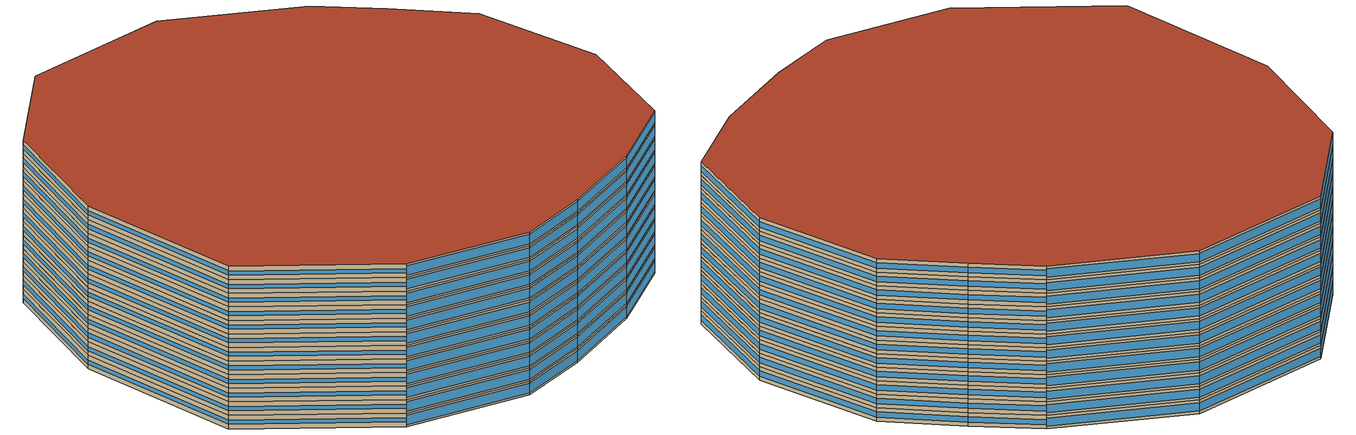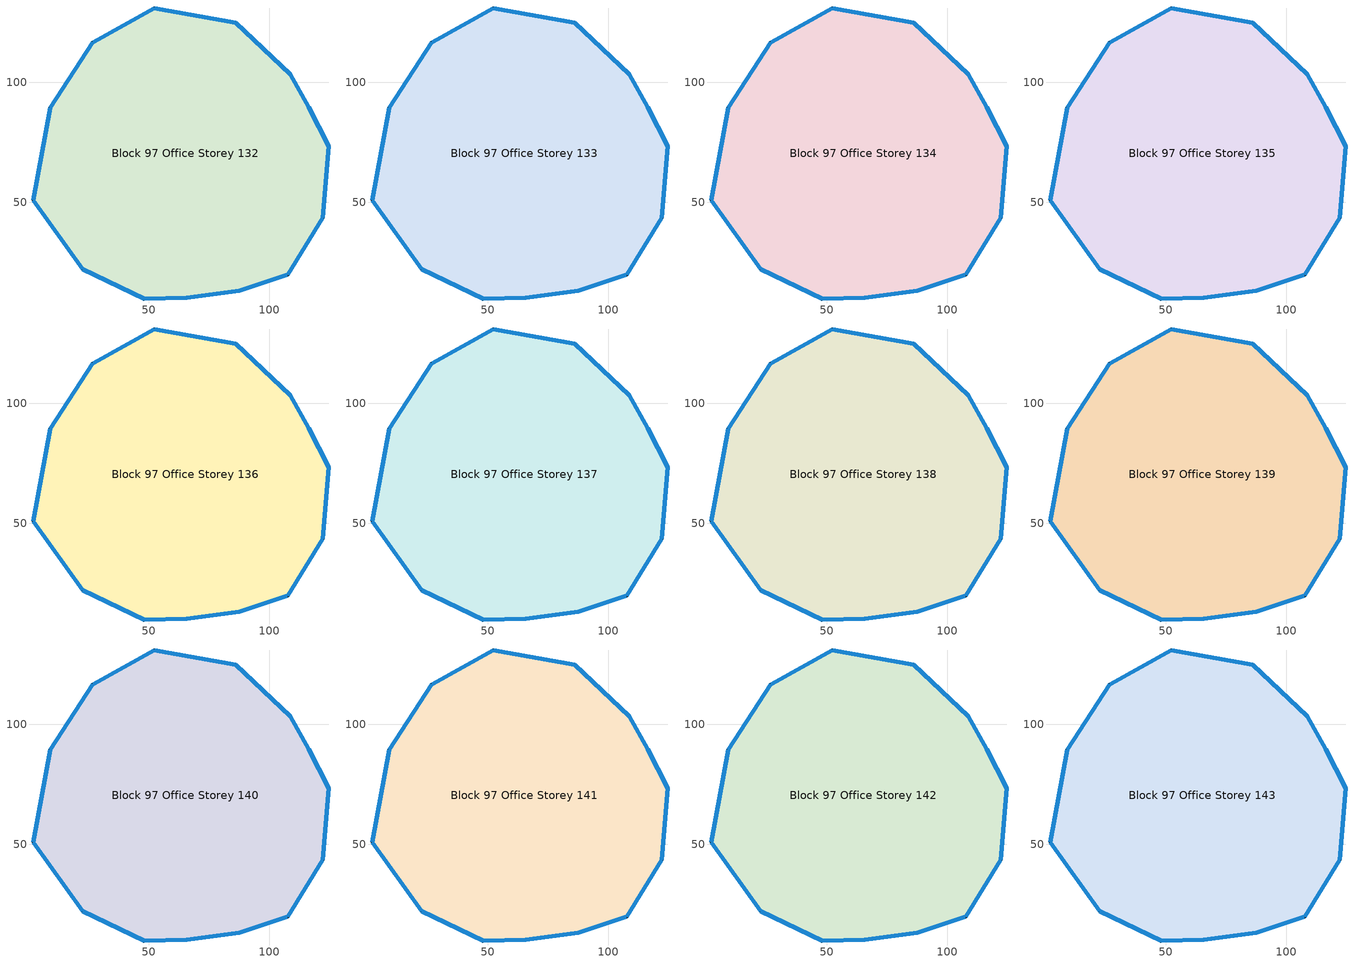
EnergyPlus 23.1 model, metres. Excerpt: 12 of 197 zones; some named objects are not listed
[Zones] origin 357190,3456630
Block 97 Office Storey 132
 floor outside (Project Floor): 108.83,103.22 116.36,89.59 124.72,73.29 122.22,43.61 107.61,19.86 87.51,13.15 65.66,10.23 48.03,9.81 22.47,22.13 1.9,50.9 9,89.27 26.71,116.64 52.15,130.82 86.07,124.59 z395.33
 wall outside (Project Wall): 52.15,130.82 26.71,116.64 9,89.27 1.9,50.9 22.47,22.13 48.03,9.81 65.66,10.23 87.51,13.15 107.61,19.86 122.22,43.61 124.72,73.29 116.36,89.59 108.83,103.22 86.07,124.59 52.15,130.82 z395.33:398.32
 window (Office_north_window_construction): 52.13,130.81 26.72,116.65 / 108.82,103.23 86.08,124.58 / 86.05,124.6 52.16,130.81 z395.93:397.73
 window (Office_west_window_construction): 26.7,116.63 9.01,89.29 / 9,89.25 1.91,50.92 / 1.92,50.88 22.46,22.14 z396.38:397.28
 window (Office_south_window_construction): 22.48,22.12 48.01,9.81 / 48.03,9.81 65.65,10.23 / 65.67,10.23 87.5,13.15 / 87.52,13.15 107.6,19.86 z395.78:397.88
 window (Office_east_window_construction): 107.61,19.88 122.21,43.6 / 122.22,43.63 124.72,73.28 / 124.71,73.3 116.37,89.58 / 116.36,89.6 108.84,103.21 z396.23:397.43
 roof outside (Project Ceiling): 107.61,19.86 122.22,43.61 124.72,73.29 116.36,89.59 108.83,103.22 86.07,124.59 52.15,130.82 26.71,116.64 9,89.27 1.9,50.9 22.47,22.13 48.03,9.81 65.66,10.23 87.51,13.15 z398.32
Block 97 Office Storey 133
 floor outside (Project Floor): 108.83,103.22 116.36,89.59 124.72,73.29 122.22,43.61 107.61,19.86 87.51,13.15 65.66,10.23 48.03,9.81 22.47,22.13 1.9,50.9 9,89.27 26.71,116.64 52.15,130.82 86.07,124.59 z398.32
 wall outside (Project Wall): 52.15,130.82 26.71,116.64 9,89.27 1.9,50.9 22.47,22.13 48.03,9.81 65.66,10.23 87.51,13.15 107.61,19.86 122.22,43.61 124.72,73.29 116.36,89.59 108.83,103.22 86.07,124.59 52.15,130.82 z398.32:401.32
 window (Office_north_window_construction): 52.13,130.81 26.72,116.65 / 108.82,103.23 86.08,124.58 / 86.05,124.6 52.16,130.81 z398.92:400.72
 window (Office_west_window_construction): 26.7,116.63 9.01,89.29 / 9,89.25 1.91,50.92 / 1.92,50.88 22.46,22.14 z399.37:400.27
 window (Office_south_window_construction): 22.48,22.12 48.01,9.81 / 48.03,9.81 65.65,10.23 / 65.67,10.23 87.5,13.15 / 87.52,13.15 107.6,19.86 z398.77:400.87
 window (Office_east_window_construction): 107.61,19.88 122.21,43.6 / 122.22,43.63 124.72,73.28 / 124.71,73.3 116.37,89.58 / 116.36,89.6 108.84,103.21 z399.22:400.42
 roof outside (Project Ceiling): 107.61,19.86 122.22,43.61 124.72,73.29 116.36,89.59 108.83,103.22 86.07,124.59 52.15,130.82 26.71,116.64 9,89.27 1.9,50.9 22.47,22.13 48.03,9.81 65.66,10.23 87.51,13.15 z401.32
Block 97 Office Storey 134
 floor outside (Project Floor): 108.83,103.22 116.36,89.59 124.72,73.29 122.22,43.61 107.61,19.86 87.51,13.15 65.66,10.23 48.03,9.81 22.47,22.13 1.9,50.9 9,89.27 26.71,116.64 52.15,130.82 86.07,124.59 z401.32
 wall outside (Project Wall): 52.15,130.82 26.71,116.64 9,89.27 1.9,50.9 22.47,22.13 48.03,9.81 65.66,10.23 87.51,13.15 107.61,19.86 122.22,43.61 124.72,73.29 116.36,89.59 108.83,103.22 86.07,124.59 52.15,130.82 z401.32:404.31
 window (Office_north_window_construction): 52.13,130.81 26.72,116.65 / 108.82,103.23 86.08,124.58 / 86.05,124.6 52.16,130.81 z401.92:403.72
 window (Office_west_window_construction): 26.7,116.63 9.01,89.29 / 9,89.25 1.91,50.92 / 1.92,50.88 22.46,22.14 z402.37:403.27
 window (Office_south_window_construction): 22.48,22.12 48.01,9.81 / 48.03,9.81 65.65,10.23 / 65.67,10.23 87.5,13.15 / 87.52,13.15 107.6,19.86 z401.77:403.87
 window (Office_east_window_construction): 107.61,19.88 122.21,43.6 / 122.22,43.63 124.72,73.28 / 124.71,73.3 116.37,89.58 / 116.36,89.6 108.84,103.21 z402.22:403.42
 roof outside (Project Ceiling): 107.61,19.86 122.22,43.61 124.72,73.29 116.36,89.59 108.83,103.22 86.07,124.59 52.15,130.82 26.71,116.64 9,89.27 1.9,50.9 22.47,22.13 48.03,9.81 65.66,10.23 87.51,13.15 z404.31
Block 97 Office Storey 135
 floor outside (Project Floor): 108.83,103.22 116.36,89.59 124.72,73.29 122.22,43.61 107.61,19.86 87.51,13.15 65.66,10.23 48.03,9.81 22.47,22.13 1.9,50.9 9,89.27 26.71,116.64 52.15,130.82 86.07,124.59 z404.31
 wall outside (Project Wall): 52.15,130.82 26.71,116.64 9,89.27 1.9,50.9 22.47,22.13 48.03,9.81 65.66,10.23 87.51,13.15 107.61,19.86 122.22,43.61 124.72,73.29 116.36,89.59 108.83,103.22 86.07,124.59 52.15,130.82 z404.31:407.31
 window (Office_north_window_construction): 52.13,130.81 26.72,116.65 / 108.82,103.23 86.08,124.58 / 86.05,124.6 52.16,130.81 z404.91:406.71
 window (Office_west_window_construction): 26.7,116.63 9.01,89.29 / 9,89.25 1.91,50.92 / 1.92,50.88 22.46,22.14 z405.36:406.26
 window (Office_south_window_construction): 22.48,22.12 48.01,9.81 / 48.03,9.81 65.65,10.23 / 65.67,10.23 87.5,13.15 / 87.52,13.15 107.6,19.86 z404.76:406.86
 window (Office_east_window_construction): 107.61,19.88 122.21,43.6 / 122.22,43.63 124.72,73.28 / 124.71,73.3 116.37,89.58 / 116.36,89.6 108.84,103.21 z405.21:406.41
 roof outside (Project Ceiling): 107.61,19.86 122.22,43.61 124.72,73.29 116.36,89.59 108.83,103.22 86.07,124.59 52.15,130.82 26.71,116.64 9,89.27 1.9,50.9 22.47,22.13 48.03,9.81 65.66,10.23 87.51,13.15 z407.31
Block 97 Office Storey 136
 floor outside (Project Floor): 108.83,103.22 116.36,89.59 124.72,73.29 122.22,43.61 107.61,19.86 87.51,13.15 65.66,10.23 48.03,9.81 22.47,22.13 1.9,50.9 9,89.27 26.71,116.64 52.15,130.82 86.07,124.59 z407.31
 wall outside (Project Wall): 52.15,130.82 26.71,116.64 9,89.27 1.9,50.9 22.47,22.13 48.03,9.81 65.66,10.23 87.51,13.15 107.61,19.86 122.22,43.61 124.72,73.29 116.36,89.59 108.83,103.22 86.07,124.59 52.15,130.82 z407.31:410.3
 window (Office_north_window_construction): 52.13,130.81 26.72,116.65 / 108.82,103.23 86.08,124.58 / 86.05,124.6 52.16,130.81 z407.91:409.71
 window (Office_west_window_construction): 26.7,116.63 9.01,89.29 / 9,89.25 1.91,50.92 / 1.92,50.88 22.46,22.14 z408.36:409.26
 window (Office_south_window_construction): 22.48,22.12 48.01,9.81 / 48.03,9.81 65.65,10.23 / 65.67,10.23 87.5,13.15 / 87.52,13.15 107.6,19.86 z407.76:409.86
 window (Office_east_window_construction): 107.61,19.88 122.21,43.6 / 122.22,43.63 124.72,73.28 / 124.71,73.3 116.37,89.58 / 116.36,89.6 108.84,103.21 z408.21:409.41
 roof outside (Project Ceiling): 107.61,19.86 122.22,43.61 124.72,73.29 116.36,89.59 108.83,103.22 86.07,124.59 52.15,130.82 26.71,116.64 9,89.27 1.9,50.9 22.47,22.13 48.03,9.81 65.66,10.23 87.51,13.15 z410.3
Block 97 Office Storey 137
 floor outside (Project Floor): 108.83,103.22 116.36,89.59 124.72,73.29 122.22,43.61 107.61,19.86 87.51,13.15 65.66,10.23 48.03,9.81 22.47,22.13 1.9,50.9 9,89.27 26.71,116.64 52.15,130.82 86.07,124.59 z410.3
 wall outside (Project Wall): 52.15,130.82 26.71,116.64 9,89.27 1.9,50.9 22.47,22.13 48.03,9.81 65.66,10.23 87.51,13.15 107.61,19.86 122.22,43.61 124.72,73.29 116.36,89.59 108.83,103.22 86.07,124.59 52.15,130.82 z410.3:413.3
 window (Office_north_window_construction): 52.13,130.81 26.72,116.65 / 108.82,103.23 86.08,124.58 / 86.05,124.6 52.16,130.81 z410.9:412.7
 window (Office_west_window_construction): 26.7,116.63 9.01,89.29 / 9,89.25 1.91,50.92 / 1.92,50.88 22.46,22.14 z411.35:412.25
 window (Office_south_window_construction): 22.48,22.12 48.01,9.81 / 48.03,9.81 65.65,10.23 / 65.67,10.23 87.5,13.15 / 87.52,13.15 107.6,19.86 z410.75:412.85
 window (Office_east_window_construction): 107.61,19.88 122.21,43.6 / 122.22,43.63 124.72,73.28 / 124.71,73.3 116.37,89.58 / 116.36,89.6 108.84,103.21 z411.2:412.4
 roof outside (Project Ceiling): 107.61,19.86 122.22,43.61 124.72,73.29 116.36,89.59 108.83,103.22 86.07,124.59 52.15,130.82 26.71,116.64 9,89.27 1.9,50.9 22.47,22.13 48.03,9.81 65.66,10.23 87.51,13.15 z413.3
Block 97 Office Storey 138
 floor outside (Project Floor): 108.83,103.22 116.36,89.59 124.72,73.29 122.22,43.61 107.61,19.86 87.51,13.15 65.66,10.23 48.03,9.81 22.47,22.13 1.9,50.9 9,89.27 26.71,116.64 52.15,130.82 86.07,124.59 z413.3
 wall outside (Project Wall): 52.15,130.82 26.71,116.64 9,89.27 1.9,50.9 22.47,22.13 48.03,9.81 65.66,10.23 87.51,13.15 107.61,19.86 122.22,43.61 124.72,73.29 116.36,89.59 108.83,103.22 86.07,124.59 52.15,130.82 z413.3:416.29
 window (Office_north_window_construction): 52.13,130.81 26.72,116.65 / 108.82,103.23 86.08,124.58 / 86.05,124.6 52.16,130.81 z413.9:415.7
 window (Office_west_window_construction): 26.7,116.63 9.01,89.29 / 9,89.25 1.91,50.92 / 1.92,50.88 22.46,22.14 z414.35:415.25
 window (Office_south_window_construction): 22.48,22.12 48.01,9.81 / 48.03,9.81 65.65,10.23 / 65.67,10.23 87.5,13.15 / 87.52,13.15 107.6,19.86 z413.75:415.85
 window (Office_east_window_construction): 107.61,19.88 122.21,43.6 / 122.22,43.63 124.72,73.28 / 124.71,73.3 116.37,89.58 / 116.36,89.6 108.84,103.21 z414.2:415.4
 roof outside (Project Ceiling): 107.61,19.86 122.22,43.61 124.72,73.29 116.36,89.59 108.83,103.22 86.07,124.59 52.15,130.82 26.71,116.64 9,89.27 1.9,50.9 22.47,22.13 48.03,9.81 65.66,10.23 87.51,13.15 z416.29
Block 97 Office Storey 139
 floor outside (Project Floor): 108.83,103.22 116.36,89.59 124.72,73.29 122.22,43.61 107.61,19.86 87.51,13.15 65.66,10.23 48.03,9.81 22.47,22.13 1.9,50.9 9,89.27 26.71,116.64 52.15,130.82 86.07,124.59 z416.29
 wall outside (Project Wall): 52.15,130.82 26.71,116.64 9,89.27 1.9,50.9 22.47,22.13 48.03,9.81 65.66,10.23 87.51,13.15 107.61,19.86 122.22,43.61 124.72,73.29 116.36,89.59 108.83,103.22 86.07,124.59 52.15,130.82 z416.29:419.29
 window (Office_north_window_construction): 52.13,130.81 26.72,116.65 / 108.82,103.23 86.08,124.58 / 86.05,124.6 52.16,130.81 z416.89:418.69
 window (Office_west_window_construction): 26.7,116.63 9.01,89.29 / 9,89.25 1.91,50.92 / 1.92,50.88 22.46,22.14 z417.34:418.24
 window (Office_south_window_construction): 22.48,22.12 48.01,9.81 / 48.03,9.81 65.65,10.23 / 65.67,10.23 87.5,13.15 / 87.52,13.15 107.6,19.86 z416.74:418.84
 window (Office_east_window_construction): 107.61,19.88 122.21,43.6 / 122.22,43.63 124.72,73.28 / 124.71,73.3 116.37,89.58 / 116.36,89.6 108.84,103.21 z417.19:418.39
 roof outside (Project Ceiling): 107.61,19.86 122.22,43.61 124.72,73.29 116.36,89.59 108.83,103.22 86.07,124.59 52.15,130.82 26.71,116.64 9,89.27 1.9,50.9 22.47,22.13 48.03,9.81 65.66,10.23 87.51,13.15 z419.29
Block 97 Office Storey 140
 floor outside (Project Floor): 108.83,103.22 116.36,89.59 124.72,73.29 122.22,43.61 107.61,19.86 87.51,13.15 65.66,10.23 48.03,9.81 22.47,22.13 1.9,50.9 9,89.27 26.71,116.64 52.15,130.82 86.07,124.59 z419.29
 wall outside (Project Wall): 52.15,130.82 26.71,116.64 9,89.27 1.9,50.9 22.47,22.13 48.03,9.81 65.66,10.23 87.51,13.15 107.61,19.86 122.22,43.61 124.72,73.29 116.36,89.59 108.83,103.22 86.07,124.59 52.15,130.82 z419.29:422.28
 window (Office_north_window_construction): 52.13,130.81 26.72,116.65 / 108.82,103.23 86.08,124.58 / 86.05,124.6 52.16,130.81 z419.89:421.69
 window (Office_west_window_construction): 26.7,116.63 9.01,89.29 / 9,89.25 1.91,50.92 / 1.92,50.88 22.46,22.14 z420.34:421.24
 window (Office_south_window_construction): 22.48,22.12 48.01,9.81 / 48.03,9.81 65.65,10.23 / 65.67,10.23 87.5,13.15 / 87.52,13.15 107.6,19.86 z419.74:421.84
 window (Office_east_window_construction): 107.61,19.88 122.21,43.6 / 122.22,43.63 124.72,73.28 / 124.71,73.3 116.37,89.58 / 116.36,89.6 108.84,103.21 z420.19:421.39
 roof outside (Project Ceiling): 107.61,19.86 122.22,43.61 124.72,73.29 116.36,89.59 108.83,103.22 86.07,124.59 52.15,130.82 26.71,116.64 9,89.27 1.9,50.9 22.47,22.13 48.03,9.81 65.66,10.23 87.51,13.15 z422.28
Block 97 Office Storey 141
 floor outside (Project Floor): 108.83,103.22 116.36,89.59 124.72,73.29 122.22,43.61 107.61,19.86 87.51,13.15 65.66,10.23 48.03,9.81 22.47,22.13 1.9,50.9 9,89.27 26.71,116.64 52.15,130.82 86.07,124.59 z422.28
 wall outside (Project Wall): 52.15,130.82 26.71,116.64 9,89.27 1.9,50.9 22.47,22.13 48.03,9.81 65.66,10.23 87.51,13.15 107.61,19.86 122.22,43.61 124.72,73.29 116.36,89.59 108.83,103.22 86.07,124.59 52.15,130.82 z422.28:425.28
 window (Office_north_window_construction): 52.13,130.81 26.72,116.65 / 108.82,103.23 86.08,124.58 / 86.05,124.6 52.16,130.81 z422.88:424.68
 window (Office_west_window_construction): 26.7,116.63 9.01,89.29 / 9,89.25 1.91,50.92 / 1.92,50.88 22.46,22.14 z423.33:424.23
 window (Office_south_window_construction): 22.48,22.12 48.01,9.81 / 48.03,9.81 65.65,10.23 / 65.67,10.23 87.5,13.15 / 87.52,13.15 107.6,19.86 z422.73:424.83
 window (Office_east_window_construction): 107.61,19.88 122.21,43.6 / 122.22,43.63 124.72,73.28 / 124.71,73.3 116.37,89.58 / 116.36,89.6 108.84,103.21 z423.18:424.38
 roof outside (Project Ceiling): 107.61,19.86 122.22,43.61 124.72,73.29 116.36,89.59 108.83,103.22 86.07,124.59 52.15,130.82 26.71,116.64 9,89.27 1.9,50.9 22.47,22.13 48.03,9.81 65.66,10.23 87.51,13.15 z425.28
Block 97 Office Storey 142
 floor outside (Project Floor): 108.83,103.22 116.36,89.59 124.72,73.29 122.22,43.61 107.61,19.86 87.51,13.15 65.66,10.23 48.03,9.81 22.47,22.13 1.9,50.9 9,89.27 26.71,116.64 52.15,130.82 86.07,124.59 z425.28
 wall outside (Project Wall): 52.15,130.82 26.71,116.64 9,89.27 1.9,50.9 22.47,22.13 48.03,9.81 65.66,10.23 87.51,13.15 107.61,19.86 122.22,43.61 124.72,73.29 116.36,89.59 108.83,103.22 86.07,124.59 52.15,130.82 z425.28:428.27
 window (Office_north_window_construction): 52.13,130.81 26.72,116.65 / 108.82,103.23 86.08,124.58 / 86.05,124.6 52.16,130.81 z425.88:427.68
 window (Office_west_window_construction): 26.7,116.63 9.01,89.29 / 9,89.25 1.91,50.92 / 1.92,50.88 22.46,22.14 z426.33:427.23
 window (Office_south_window_construction): 22.48,22.12 48.01,9.81 / 48.03,9.81 65.65,10.23 / 65.67,10.23 87.5,13.15 / 87.52,13.15 107.6,19.86 z425.73:427.82
 window (Office_east_window_construction): 107.61,19.88 122.21,43.6 / 122.22,43.63 124.72,73.28 / 124.71,73.3 116.37,89.58 / 116.36,89.6 108.84,103.21 z426.18:427.38
 roof outside (Project Ceiling): 107.61,19.86 122.22,43.61 124.72,73.29 116.36,89.59 108.83,103.22 86.07,124.59 52.15,130.82 26.71,116.64 9,89.27 1.9,50.9 22.47,22.13 48.03,9.81 65.66,10.23 87.51,13.15 z428.27
Block 97 Office Storey 143
 floor outside (Project Floor): 108.83,103.22 116.36,89.59 124.72,73.29 122.22,43.61 107.61,19.86 87.51,13.15 65.66,10.23 48.03,9.81 22.47,22.13 1.9,50.9 9,89.27 26.71,116.64 52.15,130.82 86.07,124.59 z428.27
 wall outside (Project Wall): 52.15,130.82 26.71,116.64 9,89.27 1.9,50.9 22.47,22.13 48.03,9.81 65.66,10.23 87.51,13.15 107.61,19.86 122.22,43.61 124.72,73.29 116.36,89.59 108.83,103.22 86.07,124.59 52.15,130.82 z428.27:431.27
 window (Office_north_window_construction): 52.13,130.81 26.72,116.65 / 108.82,103.23 86.08,124.58 / 86.05,124.6 52.16,130.81 z428.87:430.67
 window (Office_west_window_construction): 26.7,116.63 9.01,89.29 / 9,89.25 1.91,50.92 / 1.92,50.88 22.46,22.14 z429.32:430.22
 window (Office_south_window_construction): 22.48,22.12 48.01,9.81 / 48.03,9.81 65.65,10.23 / 65.67,10.23 87.5,13.15 / 87.52,13.15 107.6,19.86 z428.72:430.82
 window (Office_east_window_construction): 107.61,19.88 122.21,43.6 / 122.22,43.63 124.72,73.28 / 124.71,73.3 116.37,89.58 / 116.36,89.6 108.84,103.21 z429.17:430.37
 roof outside (Project Ceiling): 107.61,19.86 122.22,43.61 124.72,73.29 116.36,89.59 108.83,103.22 86.07,124.59 52.15,130.82 26.71,116.64 9,89.27 1.9,50.9 22.47,22.13 48.03,9.81 65.66,10.23 87.51,13.15 z431.27
[Building]
Building_1: North Axis=0; Terrain=City; Loads Convergence Tolerance Value=0.04; Temperature Convergence Tolerance Value=0.4; Solar Distribution=FullExterior; Maximum Number of Warmup Days=25; Minimum Number of Warmup Days=6
[Site:Location]
CHN Design_Conditions: Latitude=30; Longitude=114; Time Zone=8; Elevation=12
[SIZINGPERIOD:DESIGNDAY] Day of Month=21; DryBulb Temperature Range Modifier Type=DefaultMultipliers; Humidity Condition Type=Wetbulb; Barometric Pressure=101181; Rain Indicator=No; Snow Indicator=No; Daylight Saving Time Indicator=No; Sky Clearness=0; Begin Environment Reset Mode=FullResetAtBeginEnvironment
Name | Month | Day Type | Maximum DryBulb Temperature | Daily DryBulb Temperature Range | Wetbulb or DewPoint at Maximum DryBulb | Wind Speed | Wind Direction | Solar Model Indicator | ASHRAE Clear Sky Optical Depth for Beam Irradiance taub | ASHRAE Clear Sky Optical Depth for Diffuse Irradiance taud
Ann Htg 99.6% Condns DB | 1 | WinterDesignDay | -10 | 0 | -4.8 | 1 | 340 | ASHRAEClearSky | 0 | 0
Ann Clg .4% Condns DB=>MWB | 7 | SummerDesignDay | 40 | 6.6 | 27.1 | 3.5 | 220 | ASHRAETau | 0.781 | 1.413
[MATERIAL]
DefaultMaterial: Roughness=Rough; Thickness=0.1; Conductivity=0.1; Density=1000; Specific Heat=1000; Thermal Absorptance=0.9; Solar Absorptance=0.7; Visible Absorptance=0.7
[WINDOWMATERIAL:SIMPLEGLAZINGSYSTEM] UFactor=3; Visible Transmittance=0.6
Name | Solar Heat Gain Coefficient
Office_east_window; Office_south_window; Office_west_window | 0.3
Office_north_window | 0.35
[CONSTRUCTION]
Project Wall; Project Floor; Project Ceiling: DefaultMaterial
Office_east_window_construction: Office_east_window
Office_south_window_construction: Office_south_window
Office_west_window_construction: Office_west_window
Office_north_window_construction: Office_north_window
[SPACE] Ceiling Height=autocalculate; Volume=autocalculate; Floor Area=autocalculate; Space Type=Office
Name | Zone
Block 97 Office Storey 132_space | Block 97 Office Storey 132
Block 97 Office Storey 133_space | Block 97 Office Storey 133
Block 97 Office Storey 134_space | Block 97 Office Storey 134
Block 97 Office Storey 135_space | Block 97 Office Storey 135
Block 97 Office Storey 136_space | Block 97 Office Storey 136
Block 97 Office Storey 137_space | Block 97 Office Storey 137
Block 97 Office Storey 138_space | Block 97 Office Storey 138
Block 97 Office Storey 139_space | Block 97 Office Storey 139
Block 97 Office Storey 140_space | Block 97 Office Storey 140
Block 97 Office Storey 141_space | Block 97 Office Storey 141
Block 97 Office Storey 142_space | Block 97 Office Storey 142
Block 97 Office Storey 143_space | Block 97 Office Storey 143
[SPACELIST]
Office: Block 97 Office Storey 0_space, Block 97 Office Storey 1_space, Block 97 Office Storey 2_space, Block 97 Office Storey 3_space, Block 97 Office Storey 4_space, Block 97 Office Storey 5_space, Block 97 Office Storey 6_space, Block 97 Office Storey 7_space, Block 97 Office Storey 8_space, Block 97 Office Storey 9_space, Block 97 Office Storey 10_space, Block 97 Office Storey 11_space, Block 97 Office Storey 12_space, Block 97 Office Storey 13_space, Block 97 Office Storey 14_space, Block 97 Office Storey 15_space, Block 97 Office Storey 16_space, Block 97 Office Storey 17_space, Block 97 Office Storey 18_space, Block 97 Office Storey 19_space, Block 97 Office Storey 20_space, Block 97 Office Storey 21_space, Block 97 Office Storey 22_space, Block 97 Office Storey 23_space, Block 97 Office Storey 24_space, Block 97 Office Storey 25_space, Block 97 Office Storey 26_space, Block 97 Office Storey 27_space, Block 97 Office Storey 28_space, Block 97 Office Storey 29_space, Block 97 Office Storey 30_space, Block 97 Office Storey 31_space, Block 97 Office Storey 32_space, Block 97 Office Storey 33_space, Block 97 Office Storey 34_space, Block 97 Office Storey 35_space, Block 97 Office Storey 36_space, Block 97 Office Storey 37_space, Block 97 Office Storey 38_space, Block 97 Office Storey 39_space, Block 97 Office Storey 40_space, Block 97 Office Storey 41_space, Block 97 Office Storey 42_space, Block 97 Office Storey 43_space, Block 97 Office Storey 44_space, Block 97 Office Storey 45_space, Block 97 Office Storey 46_space, Block 97 Office Storey 47_space, Block 97 Office Storey 48_space, Block 97 Office Storey 49_space, Block 97 Office Storey 50_space, Block 97 Office Storey 51_space, Block 97 Office Storey 52_space, Block 97 Office Storey 53_space, Block 97 Office Storey 54_space, Block 97 Office Storey 55_space, Block 97 Office Storey 56_space, Block 97 Office Storey 57_space, Block 97 Office Storey 58_space, Block 97 Office Storey 59_space, Block 97 Office Storey 60_space, Block 97 Office Storey 61_space, Block 97 Office Storey 62_space, Block 97 Office Storey 63_space, Block 97 Office Storey 64_space, Block 97 Office Storey 65_space, Block 97 Office Storey 66_space, Block 97 Office Storey 67_space, Block 97 Office Storey 68_space, Block 97 Office Storey 69_space, Block 97 Office Storey 70_space, Block 97 Office Storey 71_space, Block 97 Office Storey 72_space, Block 97 Office Storey 73_space, Block 97 Office Storey 74_space, Block 97 Office Storey 75_space, Block 97 Office Storey 76_space, Block 97 Office Storey 77_space, Block 97 Office Storey 78_space, Block 97 Office Storey 79_space, Block 97 Office Storey 80_space, Block 97 Office Storey 81_space, Block 97 Office Storey 82_space, Block 97 Office Storey 83_space, Block 97 Office Storey 84_space, Block 97 Office Storey 85_space, Block 97 Office Storey 86_space, Block 97 Office Storey 87_space, Block 97 Office Storey 88_space, Block 97 Office Storey 89_space, Block 97 Office Storey 90_space, Block 97 Office Storey 91_space, Block 97 Office Storey 92_space, Block 97 Office Storey 93_space, Block 97 Office Storey 94_space, Block 97 Office Storey 95_space, Block 97 Office Storey 96_space, Block 97 Office Storey 97_space, Block 97 Office Storey 98_space, Block 97 Office Storey 99_space, Block 97 Office Storey 100_space, Block 97 Office Storey 101_space, Block 97 Office Storey 102_space, Block 97 Office Storey 103_space, Block 97 Office Storey 104_space, Block 97 Office Storey 105_space, Block 97 Office Storey 106_space, Block 97 Office Storey 107_space, Block 97 Office Storey 108_space, Block 97 Office Storey 109_space, Block 97 Office Storey 110_space, Block 97 Office Storey 111_space, Block 97 Office Storey 112_space, Block 97 Office Storey 113_space, Block 97 Office Storey 114_space, Block 97 Office Storey 115_space, Block 97 Office Storey 116_space, Block 97 Office Storey 117_space, Block 97 Office Storey 118_space, Block 97 Office Storey 119_space, Block 97 Office Storey 120_space, Block 97 Office Storey 121_space, Block 97 Office Storey 122_space, Block 97 Office Storey 123_space, Block 97 Office Storey 124_space, Block 97 Office Storey 125_space, Block 97 Office Storey 126_space, Block 97 Office Storey 127_space, Block 97 Office Storey 128_space, Block 97 Office Storey 129_space, Block 97 Office Storey 130_space, Block 97 Office Storey 131_space, Block 97 Office Storey 132_space, Block 97 Office Storey 133_space, Block 97 Office Storey 134_space, Block 97 Office Storey 135_space, Block 97 Office Storey 136_space, Block 97 Office Storey 137_space, Block 97 Office Storey 138_space, Block 97 Office Storey 139_space, Block 97 Office Storey 140_space, Block 97 Office Storey 141_space, Block 97 Office Storey 142_space, Block 97 Office Storey 143_space, Block 97 Office Storey 144_space, Block 97 Office Storey 145_space, Block 97 Office Storey 146_space, Block 97 Office Storey 147_space, Block 97 Office Storey 148_space, Block 97 Office Storey 149_space, Block 97 Office Storey 150_space, Block 97 Office Storey 151_space, Block 97 Office Storey 152_space, Block 97 Office Storey 153_space, Block 97 Office Storey 154_space, Block 97 Office Storey 155_space, Block 97 Office Storey 156_space, Block 97 Office Storey 157_space, Block 97 Office Storey 158_space, Block 97 Office Storey 159_space, Block 97 Office Storey 160_space, Block 97 Office Storey 161_space, Block 97 Office Storey 162_space, Block 97 Office Storey 163_space, Block 97 Office Storey 164_space, Block 97 Office Storey 165_space, Block 97 Office Storey 166_space, Block 97 Office Storey 167_space, Block 97 Office Storey 168_space, Block 97 Office Storey 169_space, Block 97 Office Storey 170_space, Block 97 Office Storey 171_space, Block 97 Office Storey 172_space, Block 97 Office Storey 173_space, Block 97 Office Storey 174_space, Block 97 Office Storey 175_space, Block 97 Office Storey 176_space, Block 97 Office Storey 177_space, Block 97 Office Storey 178_space, Block 97 Office Storey 179_space, Block 97 Office Storey 180_space, Block 97 Office Storey 181_space, Block 97 Office Storey 182_space, Block 97 Office Storey 183_space, Block 97 Office Storey 184_space, Block 97 Office Storey 185_space, Block 97 Office Storey 186_space, Block 97 Office Storey 187_space, Block 97 Office Storey 188_space, Block 97 Office Storey 189_space, Block 97 Office Storey 190_space, Block 97 Office Storey 191_space, Block 97 Office Storey 192_space, Block 97 Office Storey 193_space, Block 97 Office Storey 194_space, Block 97 Office Storey 195_space, Block 97 Office Storey 196_space
[ZONE] Type=1; Multiplier=1; Ceiling Height=autocalculate; Volume=autocalculate; Floor Area=autocalculate; Part of Total Floor Area=Yes
Block 97 Office Storey 132; Block 97 Office Storey 133; Block 97 Office Storey 134; Block 97 Office Storey 135; Block 97 Office Storey 136; Block 97 Office Storey 137; Block 97 Office Storey 138; Block 97 Office Storey 139; Block 97 Office Storey 140; Block 97 Office Storey 141; Block 97 Office Storey 142; Block 97 Office Storey 143
[PEOPLE]
People_for_office: Zone or ZoneList or Space or SpaceList=Office; Number of People Schedule=SeasonalSchedule_Schedule_office_people; Number of People Calculation Method=People/Area; People per Floor Area=0.1; Fraction Radiant=0.3; Sensible Heat Fraction=autocalculate; Activity Level Schedule=SeasonalSchedule_Schedule_office_activity; Carbon Dioxide Generation Rate=3.82e-08; Enable ASHRAE 55 Comfort Warnings=No; Mean Radiant Temperature Calculation Type=ZoneAveraged; Clothing Insulation Calculation Method=ClothingInsulationSchedule; Cold Stress Temperature Threshold=15.56; Heat Stress Temperature Threshold=30
[LIGHTS]
Light_for_office: Zone or ZoneList or Space or SpaceList=Office; Schedule=SeasonalSchedule_office_lighting; Design Level Calculation Method=Watts/Area; Watts per Zone Floor Area=8; Return Air Fraction=0; Fraction Radiant=0.32; Fraction Visible=0.25; Fraction Replaceable=1; EndUse Subcategory=General; Return Air Fraction Calculated from Plenum Temperature=No; Return Air Fraction Function of Plenum Temperature Coefficient 1=0; Return Air Fraction Function of Plenum Temperature Coefficient 2=0
[ELECTRICEQUIPMENT]
Equipment_for_office: Zone or ZoneList or Space or SpaceList=Office; Schedule=SeasonalSchedule_Schedule_office_equipment; Design Level Calculation Method=Watts/Area; Watts per Zone Floor Area=15; Fraction Latent=0; Fraction Radiant=0; Fraction Lost=0; EndUse Subcategory=Electric Equipment
[DAYLIGHTING:CONTROLS] Illuminance Setpoint at Reference Point 1=300
Name | Zone or Space | Glare Calculation Daylighting Reference Point | Daylighting Reference Point 1
Dlight_Block 97 Office Storey 132 | Block 97 Office Storey 132 | Rpoint_Block 97 Office Storey 132 | Rpoint_Block 97 Office Storey 132
Dlight_Block 97 Office Storey 133 | Block 97 Office Storey 133 | Rpoint_Block 97 Office Storey 133 | Rpoint_Block 97 Office Storey 133
Dlight_Block 97 Office Storey 134 | Block 97 Office Storey 134 | Rpoint_Block 97 Office Storey 134 | Rpoint_Block 97 Office Storey 134
Dlight_Block 97 Office Storey 135 | Block 97 Office Storey 135 | Rpoint_Block 97 Office Storey 135 | Rpoint_Block 97 Office Storey 135
Dlight_Block 97 Office Storey 136 | Block 97 Office Storey 136 | Rpoint_Block 97 Office Storey 136 | Rpoint_Block 97 Office Storey 136
Dlight_Block 97 Office Storey 137 | Block 97 Office Storey 137 | Rpoint_Block 97 Office Storey 137 | Rpoint_Block 97 Office Storey 137
Dlight_Block 97 Office Storey 138 | Block 97 Office Storey 138 | Rpoint_Block 97 Office Storey 138 | Rpoint_Block 97 Office Storey 138
Dlight_Block 97 Office Storey 139 | Block 97 Office Storey 139 | Rpoint_Block 97 Office Storey 139 | Rpoint_Block 97 Office Storey 139
Dlight_Block 97 Office Storey 140 | Block 97 Office Storey 140 | Rpoint_Block 97 Office Storey 140 | Rpoint_Block 97 Office Storey 140
Dlight_Block 97 Office Storey 141 | Block 97 Office Storey 141 | Rpoint_Block 97 Office Storey 141 | Rpoint_Block 97 Office Storey 141
Dlight_Block 97 Office Storey 142 | Block 97 Office Storey 142 | Rpoint_Block 97 Office Storey 142 | Rpoint_Block 97 Office Storey 142
Dlight_Block 97 Office Storey 143 | Block 97 Office Storey 143 | Rpoint_Block 97 Office Storey 143 | Rpoint_Block 97 Office Storey 143
[HVACTEMPLATE:ZONE:IDEALLOADSAIRSYSTEM] Template Thermostat=Thermostat_for_office; Maximum Heating Supply Air Temperature=50; Minimum Cooling Supply Air Temperature=13; Maximum Heating Supply Air Humidity Ratio=0.0156; Minimum Cooling Supply Air Humidity Ratio=0.0077; Heating Limit=NoLimit; Cooling Limit=NoLimit; Dehumidification Control Type=ConstantSensibleHeatRatio; Cooling Sensible Heat Ratio=0.7; Dehumidification Setpoint=60; Humidification Control Type=None; Humidification Setpoint=30; Outdoor Air Method=DetailedSpecification; Outdoor Air Flow Rate per Person=0.00944; Outdoor Air Flow Rate per Zone Floor Area=0; Outdoor Air Flow Rate per Zone=0; Design Specification Outdoor Air Object=Ventilation_for_office; Demand Controlled Ventilation Type=None; Outdoor Air Economizer Type=NoEconomizer; Heat Recovery Type=None; Sensible Heat Recovery Effectiveness=0.7; Latent Heat Recovery Effectiveness=0.65
Block 97 Office Storey 132; Block 97 Office Storey 133; Block 97 Office Storey 134; Block 97 Office Storey 135; Block 97 Office Storey 136; Block 97 Office Storey 137; Block 97 Office Storey 138; Block 97 Office Storey 139; Block 97 Office Storey 140; Block 97 Office Storey 141; Block 97 Office Storey 142; Block 97 Office Storey 143
[DESIGNSPECIFICATION:OUTDOORAIR]
Ventilation_for_office: Outdoor Air Method=Flow/Person; Outdoor Air Flow per Person=0.00833333; Outdoor Air Flow per Zone Floor Area=0; Outdoor Air Flow per Zone=0; Outdoor Air Flow Air Changes per Hour=0
[SCHEDULE:DAY:HOURLY]
Schedule_office_lighting_weekday_hourly: 0.1, 0.1, 0.1, 0.1, 0.1, 0.1, 0.1, 0.2, 0.5, 0.95, 0.95, 0.95, 0.8, 0.8, 0.95, 0.95, 0.95, 0.95, 0.95, 0.95, 0.95, 0.8, 0.5, 0.1
Schedule_office_lighting_holiday_hourly; Schedule_office_equipment_holiday_hourly: 0.1, 0.1, 0.1, 0.1, 0.1, 0.1, 0.1, 0.1, 0.1, 0.1, 0.1, 0.1, 0.1, 0.3, 0.3, 0.3, 0.3, 0.3, 0.3, 0.3, 0.3, 0.3, 0.1, 0.1
Schedule_office_equipment_weekday_hourly: 0.1, 0.1, 0.1, 0.1, 0.1, 0.1, 0.1, 0.2, 0.5, 0.95, 0.95, 0.95, 0.5, 0.5, 0.95, 0.95, 0.95, 0.95, 0.95, 0.95, 0.4, 0.4, 0.3, 0.1
Schedule_office_people_weekday_hourly: 0.1, 0.1, 0.1, 0.1, 0.1, 0.1, 0.1, 0.5, 0.95, 0.95, 0.95, 0.8, 0.8, 0.95, 0.95, 0.95, 0.95, 0.95, 0.8, 0.5, 0.5, 0.3, 0.1, 0.1
Schedule_office_people_holiday_hourly: 0.1, 0.1, 0.1, 0.1, 0.1, 0.1, 0.1, 0.1, 0.1, 0.1, 0.1, 0.1, 0.1, 0.3, 0.3, 0.3, 0.3, 0.3, 0.3, 0.1, 0.1, 0.1, 0.1, 0.1
Schedule_office_activity_weekday_hourly; Schedule_office_activity_holiday_hourly: 144, 144, 144, 144, 144, 144, 144, 144, 144, 144, 144, 144, 144, 144, 144, 144, 144, 144, 144, 144, 144, 144, 144, 144
[SCHEDULE:WEEK:DAILY]
Schedule_office_lighting_weekly: Schedule_office_lighting_holiday_hourly, Schedule_office_lighting_weekday_hourly, Schedule_office_lighting_weekday_hourly, Schedule_office_lighting_weekday_hourly, Schedule_office_lighting_weekday_hourly, Schedule_office_lighting_weekday_hourly, Schedule_office_lighting_holiday_hourly, Schedule_office_lighting_holiday_hourly, Schedule_office_lighting_weekday_hourly, Schedule_office_lighting_weekday_hourly, Schedule_office_lighting_holiday_hourly, Schedule_office_lighting_holiday_hourly
Schedule_office_equipment_weekly: Schedule_office_equipment_holiday_hourly, Schedule_office_equipment_weekday_hourly, Schedule_office_equipment_weekday_hourly, Schedule_office_equipment_weekday_hourly, Schedule_office_equipment_weekday_hourly, Schedule_office_equipment_weekday_hourly, Schedule_office_equipment_holiday_hourly, Schedule_office_equipment_holiday_hourly, Schedule_office_equipment_weekday_hourly, Schedule_office_equipment_weekday_hourly, Schedule_office_equipment_holiday_hourly, Schedule_office_equipment_holiday_hourly
Schedule_office_people_weekly: Schedule_office_people_holiday_hourly, Schedule_office_people_weekday_hourly, Schedule_office_people_weekday_hourly, Schedule_office_people_weekday_hourly, Schedule_office_people_weekday_hourly, Schedule_office_people_weekday_hourly, Schedule_office_people_holiday_hourly, Schedule_office_people_holiday_hourly, Schedule_office_people_weekday_hourly, Schedule_office_people_weekday_hourly, Schedule_office_people_holiday_hourly, Schedule_office_people_holiday_hourly
Schedule_office_activity_weekly: Schedule_office_activity_holiday_hourly, Schedule_office_activity_weekday_hourly, Schedule_office_activity_weekday_hourly, Schedule_office_activity_weekday_hourly, Schedule_office_activity_weekday_hourly, Schedule_office_activity_weekday_hourly, Schedule_office_activity_holiday_hourly, Schedule_office_activity_holiday_hourly, Schedule_office_activity_weekday_hourly, Schedule_office_activity_weekday_hourly, Schedule_office_activity_holiday_hourly, Schedule_office_activity_holiday_hourly
[SCHEDULE:YEAR]
SeasonalSchedule_office_lighting: Schedule_office_lighting_weekly, 1, 1, 12, 31
SeasonalSchedule_Schedule_office_equipment: Schedule_office_equipment_weekly, 1, 1, 12, 31
SeasonalSchedule_Schedule_office_people: Schedule_office_people_weekly, 1, 1, 12, 31
SeasonalSchedule_Schedule_office_activity: Schedule_office_activity_weekly, 1, 1, 12, 31
